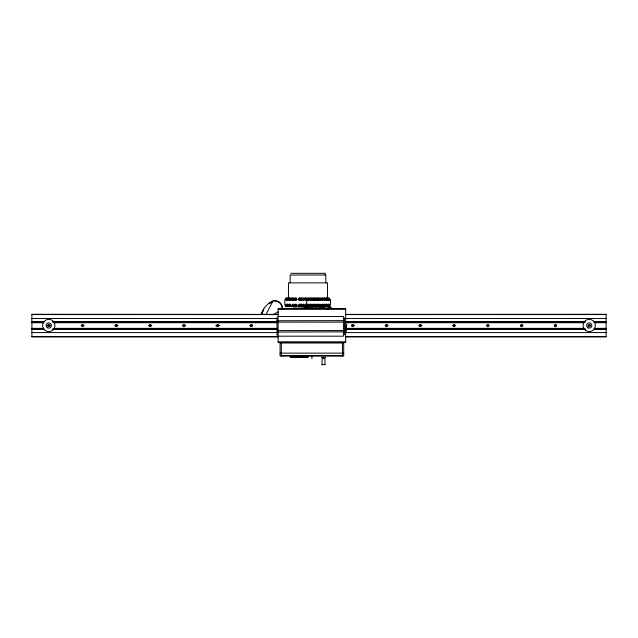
<?xml version="1.0" encoding="UTF-8"?>
<svg xmlns="http://www.w3.org/2000/svg" width="638" height="638" viewBox="0 0 638 638"><rect width="100%" height="100%" fill="white"/><g stroke="black" fill="none" stroke-linecap="round" stroke-linejoin="round"><path stroke-width="0.96" d="M345.756 329.543L345.756 330.181M262.25 313.186L262.776 310.706L261.325 314.566A20.863 20.863 0 0 1 273.008 300.897A8.9 7.887 -29.6 0 1 282.347 309.286M262.274 313.138L263.789 308.904M261.325 314.566L262.816 310.618M281.342 342.431L281.342 356.108M342.462 356.108L342.462 342.431M265.958 314.606L273.008 300.897A7.927 7.927 0 0 1 282.219 309.326M292.714 308.648L293.273 308.09L325.922 308.09L327.055 309.215M343.14 342.431L343.707 342.989L343.707 355.541L343.14 356.108L280.656 356.108L280.09 355.541L280.09 342.989L280.656 342.431M345.74 331.553L346.721 324.232L345.676 331.832M273.016 314.797L278.088 311.902M344.552 331.872L278.12 332.047L278.12 330.564L343.427 330.564M276.996 320.755L343.427 320.643M290.729 273.311L325.236 273.311L325.236 275.002M285.704 298.153L296.678 298.153M298.935 298.153L329.328 298.153M285.704 298.712L296.678 298.712M298.935 298.712L329.328 298.712M295.298 305.961L299.804 305.961M285.704 306.033L296.678 306.033M298.935 306.033L329.32 306.033M285.704 306.599L296.678 306.599M298.935 306.599L329.32 306.599M304.39 306.91L308.896 306.91M319.367 306.91L323.865 306.91M330.939 306.91L328.355 306.91L328.355 308.034M304.39 307.245L308.896 307.245M319.367 307.245L323.865 307.245M304.39 307.811L308.896 307.811M319.367 307.811L323.865 307.811M327.557 308.034L331.728 308.034M302.42 308.258L325.835 308.258M304.39 308.369L308.896 308.369M319.367 308.369L323.865 308.369M302.276 308.481L325.699 308.481M278.12 309.215L345.676 309.215M278.128 314.39L31.9 314.279L31.9 336.8L278.128 336.8M345.916 314.39L606.1 314.279L606.1 336.8L345.916 336.8M31.9 314.566L278.128 314.566M345.916 314.566L606.1 314.566M278.12 316.496L343.427 316.496L343.427 336.194L278.12 336.194M31.9 318.506L277.131 318.506M345.916 318.506L606.1 318.506M31.9 321.6L43.862 321.6M52.834 321.6L277.131 321.6M345.916 321.6L585.166 321.6M594.138 321.6L606.1 321.6M31.9 321.879L43.862 321.879M52.834 321.879L277.131 321.879M345.916 321.879L585.166 321.879M594.138 321.879L606.1 321.879M31.9 322.166L43.862 322.166M52.834 322.166L277.131 322.166M343.427 322.126L278.12 322.126L278.12 320.643M345.916 322.166L585.166 322.166M594.138 322.166L606.1 322.166M31.9 322.724L43.862 322.724M53.831 322.724L277.131 322.724M345.916 322.724L584.169 322.724M594.138 322.724L606.1 322.724M47.236 325.539L50.227 325.539M81.122 325.539L84.112 325.539M115.007 325.539L117.998 325.539M148.885 325.539L151.876 325.539M182.771 325.539L185.762 325.539M215.66 325.539L219.647 325.539M249.546 325.539L252.536 325.539M351.195 325.539L354.186 325.539M385.081 325.539L388.071 325.539M418.967 325.539L421.957 325.539M452.852 325.539L454.846 325.539M486.738 325.539L488.732 325.539M520.616 325.539L522.61 325.539M554.502 325.539L556.495 325.539M588.388 325.539L590.381 325.539A1.124 1.124 0 0 1 588.651 326.512A1.124 1.124 0 0 1 588.651 324.567A1.124 1.124 0 0 1 590.341 325.539M31.9 328.355L43.862 328.355M53.831 328.355L277.131 328.355M345.916 328.355L584.169 328.355M594.138 328.355L606.1 328.355M31.9 328.921L43.862 328.921M52.834 328.921L277.131 328.921M345.916 328.921L585.166 328.921M594.138 328.921L606.1 328.921M31.9 329.2L43.862 329.2M52.834 329.2L277.131 329.2M345.916 329.2L585.166 329.2M594.138 329.2L606.1 329.2M31.9 329.479L43.862 329.479M52.834 329.479L277.131 329.479M345.916 329.479L585.166 329.479M594.138 329.479L606.1 329.479M31.9 332.573L277.131 332.573M345.916 332.573L606.1 332.573M31.9 336.521L278.128 336.521M345.916 336.521L606.1 336.521M31.9 336.689L278.128 336.689M345.916 336.689L606.1 336.689M278.12 341.864L345.676 341.864M280.09 342.989L343.707 342.989M280.09 353.125L343.707 353.125M280.09 355.541L343.707 355.541M321.568 357.368L325.476 357.368M321.855 357.591L325.197 357.591M321.855 364.689L325.197 364.689M344.552 317.836L344.552 334.854M329.926 306.91L329.926 308.034M329.248 306.91L329.248 308.034M329.136 298.153L329.136 300.546M329.136 304.206L329.136 306.599M328.801 298.153L328.897 300.546M328.897 304.206L328.897 306.599M328.482 306.91L328.482 308.034M328.243 306.926L328.243 308.856M328.091 298.712L328.091 300.546M328.091 304.206L328.091 306.599M327.9 298.153L327.9 300.546M327.9 304.206L327.9 306.599M327.509 298.273L327.509 282.881L288.456 282.881L288.456 298.273M326.744 298.153L326.744 300.546M326.744 304.206L326.744 306.599M326.473 298.153L326.473 300.546M326.473 304.206L326.473 306.599M326.369 298.153L326.369 300.546M326.369 304.206L326.369 306.599M325.803 282.881L325.803 275.002L290.162 275.002L290.162 282.881M324.941 298.153L324.941 300.546M324.941 304.206L324.941 306.599M324.949 364.689L324.949 358.668L322.086 358.668L322.086 364.689M324.917 298.153L324.917 300.546M324.917 304.206L324.917 306.599M324.575 298.153L324.575 300.546M324.575 304.206L324.575 306.599M323.147 298.153L323.147 300.546M323.147 304.206L323.147 306.599M322.668 298.153L322.668 300.546M322.668 304.206L322.668 306.599M322.262 298.153L322.262 300.546M322.262 304.206L322.262 306.599M321.042 298.153L321.042 300.546M321.042 304.206L321.042 306.599M320.101 298.153L320.14 300.546M320.14 304.206L320.101 306.599M319.646 298.153L319.646 300.546M319.646 304.206L319.646 306.599M318.537 298.153L318.537 300.546M318.537 304.206L318.537 306.599M317.628 298.153L317.628 300.546M317.628 304.206L317.628 306.599M317.301 298.153L317.301 300.546M317.301 304.206L317.301 306.599M316.815 298.153L316.815 300.546M316.815 304.206L316.815 306.599M316.384 306.655L316.384 308.537M315.922 298.153L315.922 300.546M315.922 304.206L315.922 306.599M314.997 298.153L314.997 300.546M314.997 304.206L314.997 306.599M314.375 298.153L314.375 300.546M314.375 304.206L314.375 306.599M313.888 298.153L313.888 300.546M313.888 304.206L313.888 306.599M313.266 298.153L313.266 300.546M313.266 304.206L313.266 306.599M312.333 298.153L312.333 300.546M312.333 304.206L312.333 306.599M311.878 306.575L311.878 308.465M311.902 355.876L311.902 358.803M311.44 298.153L311.44 300.546M311.44 304.206L311.44 306.599M310.961 298.153L310.961 300.546M310.961 304.206L310.961 306.599M310.626 298.153L310.626 300.546M310.626 304.206L310.626 306.599M309.717 298.153L309.717 300.546M309.717 304.206L309.717 306.599M308.609 298.153L308.609 300.546M308.609 304.206L308.609 306.599M308.122 298.153L308.162 300.546M308.122 304.206L308.122 306.599M307.213 298.153L307.213 300.546M307.213 304.206L307.213 306.599M306.671 299.573L306.671 305.203M305.993 298.153L305.993 300.546M305.993 304.206L305.993 306.599M305.857 298.153L305.857 300.546M305.857 304.206L305.857 306.599M305.586 298.153L305.586 300.546M305.586 304.206L305.586 306.599M305.116 298.153L305.116 300.546M305.116 304.206L305.116 306.599M303.688 298.153L303.688 300.546M303.688 304.206L303.688 306.599M303.321 298.153L303.345 300.546M303.321 304.206L303.345 306.599M301.878 298.153L301.878 300.546M301.878 304.206L301.878 306.599M301.782 298.153L301.782 300.546M301.782 304.206L301.782 306.599M301.511 298.153L301.511 300.546M301.511 304.206L301.511 306.599M300.354 298.153L300.354 300.546M300.354 304.206L300.354 306.599M300.171 298.153L300.171 300.546M300.171 304.206L300.171 306.599M299.453 298.153L299.453 300.546M299.453 304.206L299.453 306.599M299.358 298.153L299.358 300.546M299.358 304.206L299.358 306.599M299.118 298.153L299.118 300.602M299.118 304.525L299.118 306.599M296.255 298.153L296.255 300.546M296.255 304.206L296.255 306.599M295.386 298.153L295.322 300.546M295.322 304.206L295.386 306.599M295.187 298.153L295.187 300.546M295.187 304.206L295.187 306.033M294.166 298.153L294.166 300.546M294.166 304.206L294.166 306.599M293.105 298.153L293.105 300.546M293.105 304.206L293.105 306.599M292.922 298.153L292.922 300.546M292.922 304.206L292.922 306.599M292.587 298.153L292.587 300.339M292.587 304.39L292.587 306.599M291.829 298.153L291.829 300.61M291.829 306.033L291.829 306.599M290.545 298.153L290.545 300.546M290.545 304.206L290.545 306.599M289.788 298.153L289.788 300.546M289.788 304.206L289.788 306.599M289.461 298.153L289.461 300.546M289.461 304.206L289.461 306.599M289.277 298.153L289.277 300.546M289.277 304.206L289.277 306.599M288.209 298.153L288.209 300.546M288.209 304.206L288.209 306.599M287.196 298.153L287.196 300.546M287.196 304.206L287.196 306.599M287.06 298.153L287.06 300.546M287.06 304.206L287.06 306.599M286.988 298.153L286.988 300.546M286.988 304.206L286.988 306.599M286.127 298.153L286.127 300.546M286.127 304.206L286.127 306.599M276.996 317.317L276.996 335.373M48.791 324.367L48.791 325.492M269.906 303.281A2.815 2.313 0 0 1 271.022 302.524M269.563 303.497A2.815 2.313 0 0 1 271.022 302.197M271.724 302.021A2.815 2.313 0 0 1 272.458 301.997M271.644 301.934A3.668 2.871 -18.4 0 1 272.522 301.894M81.465 325.316L81.441 325.603A1.124 1.124 0 0 0 83.666 325.771L83.69 325.476A1.124 1.124 0 0 0 81.465 325.316M308.178 357.057L290.162 357.057L308.178 357.057M330.476 299.573L284.795 299.573L284.795 305.203L330.476 305.203L330.476 299.573M345.676 308.648L278.12 308.648L278.12 342.431L345.676 342.431L345.676 308.648M48.225 326.512A1.124 1.124 0 0 0 49.916 325.539A1.124 1.124 0 0 0 48.225 324.567A1.124 1.124 0 0 0 48.225 326.512M115.781 326.512A1.124 1.124 0 0 0 117.464 325.539A1.124 1.124 0 0 0 115.781 324.567A1.124 1.124 0 0 0 115.781 326.512M149.555 326.512A1.124 1.124 0 0 0 151.246 325.539A1.124 1.124 0 0 0 149.555 324.567A1.124 1.124 0 0 0 149.555 326.512M183.329 326.512A1.124 1.124 0 0 0 185.02 325.539A1.124 1.124 0 0 0 183.329 324.567A1.124 1.124 0 0 0 183.329 326.512M217.111 326.512A1.124 1.124 0 0 0 218.794 325.539A1.124 1.124 0 0 0 217.111 324.567A1.124 1.124 0 0 0 217.111 326.512M250.654 326.337A1.124 1.124 0 0 0 252.536 325.827A1.124 1.124 0 0 0 251.149 324.455A1.124 1.124 0 0 0 250.654 326.337M352.216 326.512A1.124 1.124 0 0 0 353.899 325.539A1.124 1.124 0 0 0 352.216 324.567A1.124 1.124 0 0 0 352.216 326.512M385.99 326.512A1.124 1.124 0 0 0 387.681 325.539A1.124 1.124 0 0 0 385.99 324.567A1.124 1.124 0 0 0 385.99 326.512M419.764 326.512A1.124 1.124 0 0 0 421.455 325.539A1.124 1.124 0 0 0 419.764 324.567A1.124 1.124 0 0 0 419.764 326.512M487.32 326.512A1.124 1.124 0 0 0 489.011 325.539A1.124 1.124 0 0 0 487.32 324.567A1.124 1.124 0 0 0 487.32 326.512M521.094 326.512A1.124 1.124 0 0 0 522.785 325.539A1.124 1.124 0 0 0 521.094 324.567A1.124 1.124 0 0 0 521.094 326.512M554.869 326.512A1.124 1.124 0 0 0 556.559 325.539A1.124 1.124 0 0 0 554.869 324.567A1.124 1.124 0 0 0 554.869 326.512M453.546 326.512A1.124 1.124 0 0 0 455.229 325.539A1.124 1.124 0 0 0 453.546 324.567A1.124 1.124 0 0 0 453.546 326.512M587.893 327.772A2.632 2.632 0 0 0 591.849 325.5A2.632 2.632 0 0 0 587.901 323.211A2.632 2.632 0 0 0 587.893 327.772M585.788 330.651A6.189 6.189 0 0 0 595.39 325.882A6.189 6.189 0 0 0 586.458 319.949A6.189 6.189 0 0 0 585.788 330.651M47.467 327.772A2.632 2.632 0 0 0 51.423 325.5A2.632 2.632 0 0 0 47.475 323.211A2.632 2.632 0 0 0 47.467 327.772M45.362 330.651A6.189 6.189 0 0 0 54.972 325.882A6.189 6.189 0 0 0 46.032 319.949A6.189 6.189 0 0 0 45.362 330.651"/></g></svg>
